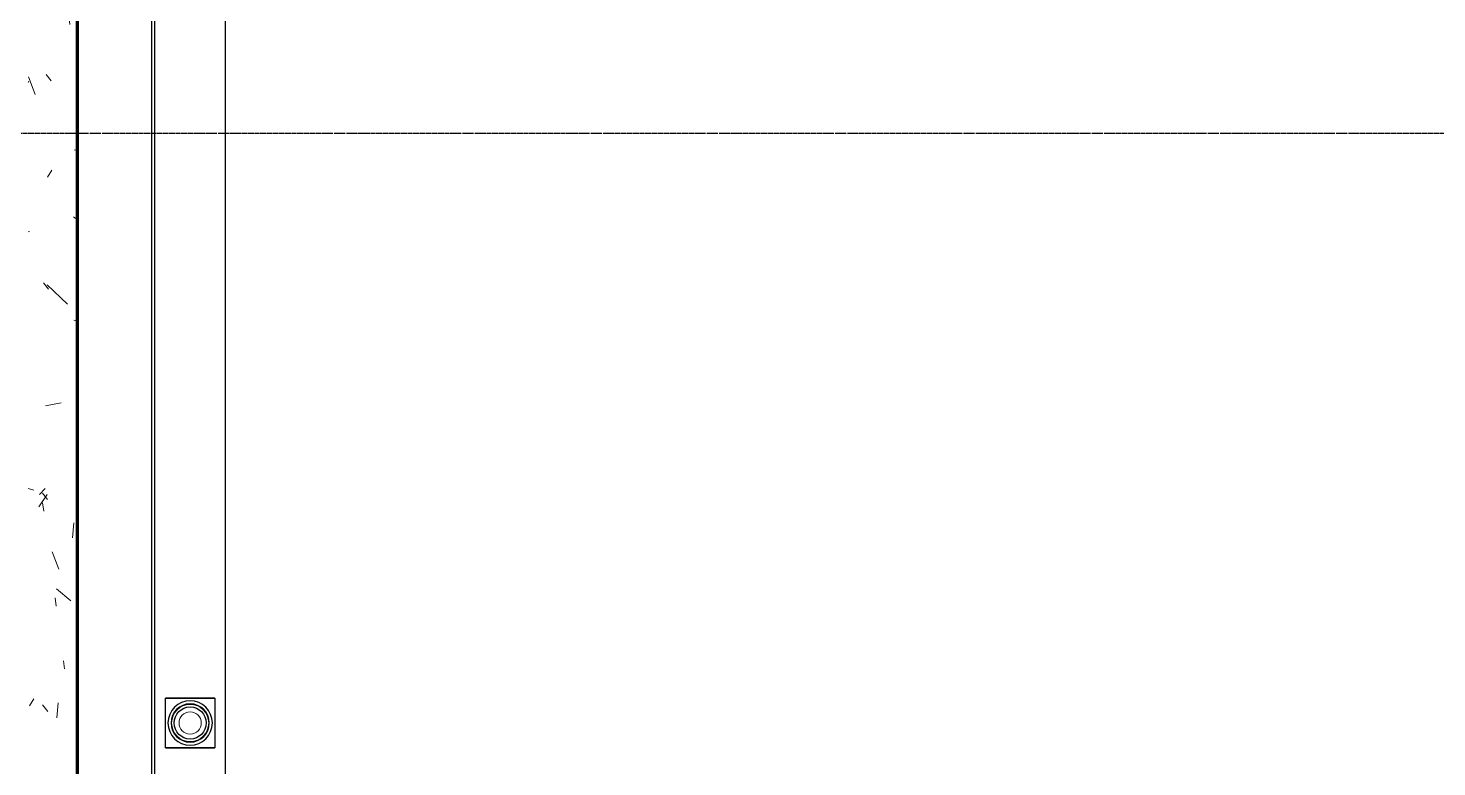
# Model space of a CAD drawing. Header units: millimetres. Extents: x -4391136 to -1798569, y -886572 to -291056.
# Drawn here: x -2394966 to -2389258, y -333052 to -330062 of the extents above; entities that cross this region are included whole.
import ezdxf

# ---------------------------------------------------------------- set-up
doc = ezdxf.new("R2010")
doc.units = ezdxf.units.MM
doc.linetypes.add('Xref-C-1-PP17-AR-2214-01-B$0$DPA_Grid _ Level 100', pattern=[10, 5.5, -1.6, 1.3, -1.6])
doc.layers.add('000 - 0_HIDE_OBJ_FRAMING_DEF_DIMS', color=7, linetype='Continuous', plot=False)
for name, color, linetype in [('_PP-Dim', 7, 'Continuous'), ('Xref-C-1-PP17-AR-2214-01-B$0$A-FLOR-E', 7, 'Continuous'), ('Xref-C-1-PP17-AR-2214-01-B$0$A-Wall', 7, 'Continuous'), ('Xref-C-1-PP17-AR-2214-01-B$0$A-WALL-PATT', 7, 'Continuous'), ('Xref-C-1-PP17-AR-2214-01-B$0$P-SANR-FIXT', 7, 'Continuous')]:
    doc.layers.add(name, color=color, linetype=linetype)

# ---------------------------------------------------------------- blocks, each defined once
blk = doc.blocks.new('Xref-C-1-PP17-AR-2214-01-B$0$DPA_PF_Floor Drain_Dome - 200L x 200W-22736265-ENTRANCE 2 - LOWER ROOF FLOOR PLAN01-flat-1')
at = {"layer": 'Xref-C-1-PP17-AR-2214-01-B$0$P-SANR-FIXT', "color": 7}
for p, q in [((-100, -100), (-100, 100)), ((-100, 100), (100, 100)), ((100, 100), (100, -100)), ((100, -100), (-100, -100))]:
    blk.add_line(p, q, dxfattribs=at)
at = {"layer": 'Xref-C-1-PP17-AR-2214-01-B$0$P-SANR-FIXT', "color": 7, "lineweight": 9}
for p, q in [((-100, -100), (-100, 100)), ((-100, 100), (100, 100)), ((100, 100), (-100, 100)), ((-100, 100), (-100, -100)), ((100, 100), (100, -100)), ((100, -100), (100, 100)), ((100, -100), (-100, -100)), ((-100, -100), (100, -100))]:
    blk.add_line(p, q, dxfattribs=at)
at = {"layer": 'Xref-C-1-PP17-AR-2214-01-B$0$P-SANR-FIXT', "color": 7}
blk.add_circle((0, 0), 65.00000000000009, dxfattribs=at)
for radius, start, end in [(90.00000000000969, 0, 180), (77.50000000000539, 0, 180), (90.00000000000969, 180, 0), (77.50000000000539, 180, 0)]:
    blk.add_arc((0, 0), radius, start, end, dxfattribs=at)
at = {"layer": 'Xref-C-1-PP17-AR-2214-01-B$0$P-SANR-FIXT', "color": 7, "lineweight": 9}
for radius, start, end in [(74.99999999999994, 90, 270), (74.99999999999994, 270, 90), (45.00000000000005, 90, 270), (45.00000000000004, 270, 90)]:
    blk.add_arc((0, 0), radius, start, end, dxfattribs=at)
blk = doc.blocks.new('W-1-PP17-ENT2_REV00_20260526-152612_EX_LOPF-1')
at = {"layer": 'Xref-C-1-PP17-AR-2214-01-B$0$A-WALL-PATT', "lineweight": 9}
h = blk.add_hatch(dxfattribs=at)
h.set_pattern_fill('ACET-2D-FP_11', angle=-39.99999999997265, style=0, pattern_type=2)
h.set_pattern_definition([(140.0000000000273, (-19535.0006426787, -5352.504443557526), (-385.17504819663, -459.0337474662813), [76.2000000016863, -838.2000000185496]), (85.00000000002728, (-19535.0006426787, -5352.504443557526), (-746.182703292987, 65.28252745699113), [60.95999998934607, -670.5599998828066]), (190.4510000000273, (-19529.68714455469, -5291.77617947344), (127.8976821521067, -693.3830033084379), [64.75999999792225, -712.3599999771448]), (136.1840000000273, (-19738.20018154569, -5352.50425312767), (-622.306418101827, -648.5724861947823), [114.3000000090041, -1257.300000099045]), (186.6360000000273, (-19724.18609866314, -5262.144063475134), (122.2199233644646, -1050.534318669234), [97.13999999808287, -1068.539999978911]), (81.18400000002735, (-19738.20018154569, -5352.50425312767), (-1110.274966523866, 172.1971373409029), [91.44000001127148, -1005.840000123987]), (111.0000000000273, (-19687.39988022018, -5250.904148278816), (-559.4256646492287, -214.7433929350229), [76.20000000026224, -838.2000000028846]), (56.00000000002737, (-19687.39988022018, -5250.904148278816), (-620.9765001018534, 418.8539380771107), [60.96000000798914, -670.5600000878804]), (161.4510000000273, (-19653.31147378683, -5200.36609522166), (-224.2969171917646, -668.4524659444579), [64.76000000175955, -712.360000019355]), (127.5000000000273, (-19535.0006426787, -5352.504443557526), (-206.9121046008077, -158.7692419998349), [33.52799999595497, -628.9039999241251, 33.52799999595497, -1320.291999840712]), (127.5000000000273, (-19535.0006426787, -5352.504443557526), (-206.9121046008077, -158.7692419998349), [-695.959999916035, -647.1919999219186, 33.52799999595497, -639.571999922838]), (97.50000000002731, (-19535.0006426787, -5352.504443557526), (-359.3065578895622, -47.30360574601231), [33.52800000462985, -354.5840000489642, 33.52800000462985, -870.2040001201657]), (97.50000000002731, (-19535.0006426787, -5352.504443557526), (-359.3065578895622, -47.30360574601231), [-421.6400000582239, -613.6640000847402, 33.52800000462985, -223.0120000307955]), (57.50000000002731, (-19534.99985448504, -5579.072899473889), (-229.4741615089589, 146.1911639207974), [33.52800000332779, -220.4720000218828, 33.52800000332779, -1810.512000179701]), (57.50000000002731, (-19534.99985448504, -5579.072899473889), (-229.4741615089589, 146.1911639207974), [-287.5280000285384, -758.9520000753291, 33.52800000332779, -1018.032000101044]), (47.50000000002732, (-19534.9999497002, -5680.672668907384), (-350.416859014542, 321.097891815938), [33.52800000205954, -296.6720000182238, 33.52800000205954, -1239.52000007614]), (47.50000000002732, (-19534.9999497002, -5680.672668907384), (-350.416859014542, 321.097891815938), [-363.7280000223428, -492.7600000302689, 33.52800000205954, -713.2320000438118])])
h.paths.add_polyline_path([(-19735.00000000233, -5056.316720992385), (-19735.00000000233, -5369.373662744707), (-19735.00000000233, -9905.01763978327), (-19535.00000000233, -9905.01763978327), (-19535.00000000233, -499.9999999958673), (-19735.00000000233, -499.9999999958673)])
at = {"layer": '000 - 0_HIDE_OBJ_FRAMING_DEF_DIMS', "color": 7, "linetype": 'Xref-C-1-PP17-AR-2214-01-B$0$DPA_Grid _ Level 100'}
blk.add_line((-29475.61840735516, -5299.999999999593), (7016.002662105951, -5299.999999999593), dxfattribs=at)
at = {"layer": 'Xref-C-1-PP17-AR-2214-01-B$0$A-FLOR-E', "color": 7}
for p, q in [((-19235.00000000186, -599.9999999986612), (-19235.00000000186, -9704.999999999127)), ((-19222.29999829829, -9704.999999999127), (-19222.29999829829, -599.9999999986612)), ((-18935.00000000186, -9704.999999999127), (-18935.00000000186, -599.9999999986612)), ((-18978.64999915008, -7587.654442463594), (-19178.64999915008, -7587.654442463594)), ((-19178.64999915008, -7787.654442463594), (-19178.64999915008, -7587.654442463594)), ((-18978.64999915008, -7587.654442463594), (-18978.64999915008, -7787.654442463594)), ((-19178.64999915008, -7787.654442463594), (-18978.64999915008, -7787.654442463594))]:
    blk.add_line(p, q, dxfattribs=at)
at = {"layer": 'Xref-C-1-PP17-AR-2214-01-B$0$A-Wall', "color": 7, "lineweight": 70}
blk.add_line((-19535.00000000186, -9905.017639786063), (-19535.00000000186, -499.9999999986612), dxfattribs=at)
at = {"color": 7, "rotation": 270}
blk.add_blockref('Xref-C-1-PP17-AR-2214-01-B$0$DPA_PF_Floor Drain_Dome - 200L x 200W-22736265-ENTRANCE 2 - LOWER ROOF FLOOR PLAN01-flat-1', (-19078.64999915008, -7687.654442463594), dxfattribs=at)

msp = doc.modelspace()

# ---------------------------------------------------------------- block references
at = {"layer": '_PP-Dim', "color": 7}
msp.add_blockref('W-1-PP17-ENT2_REV00_20260526-152612_EX_LOPF-1', (-2375230.573009264, -325186.9466707949), dxfattribs=at)

doc.saveas('drawing.dxf')
